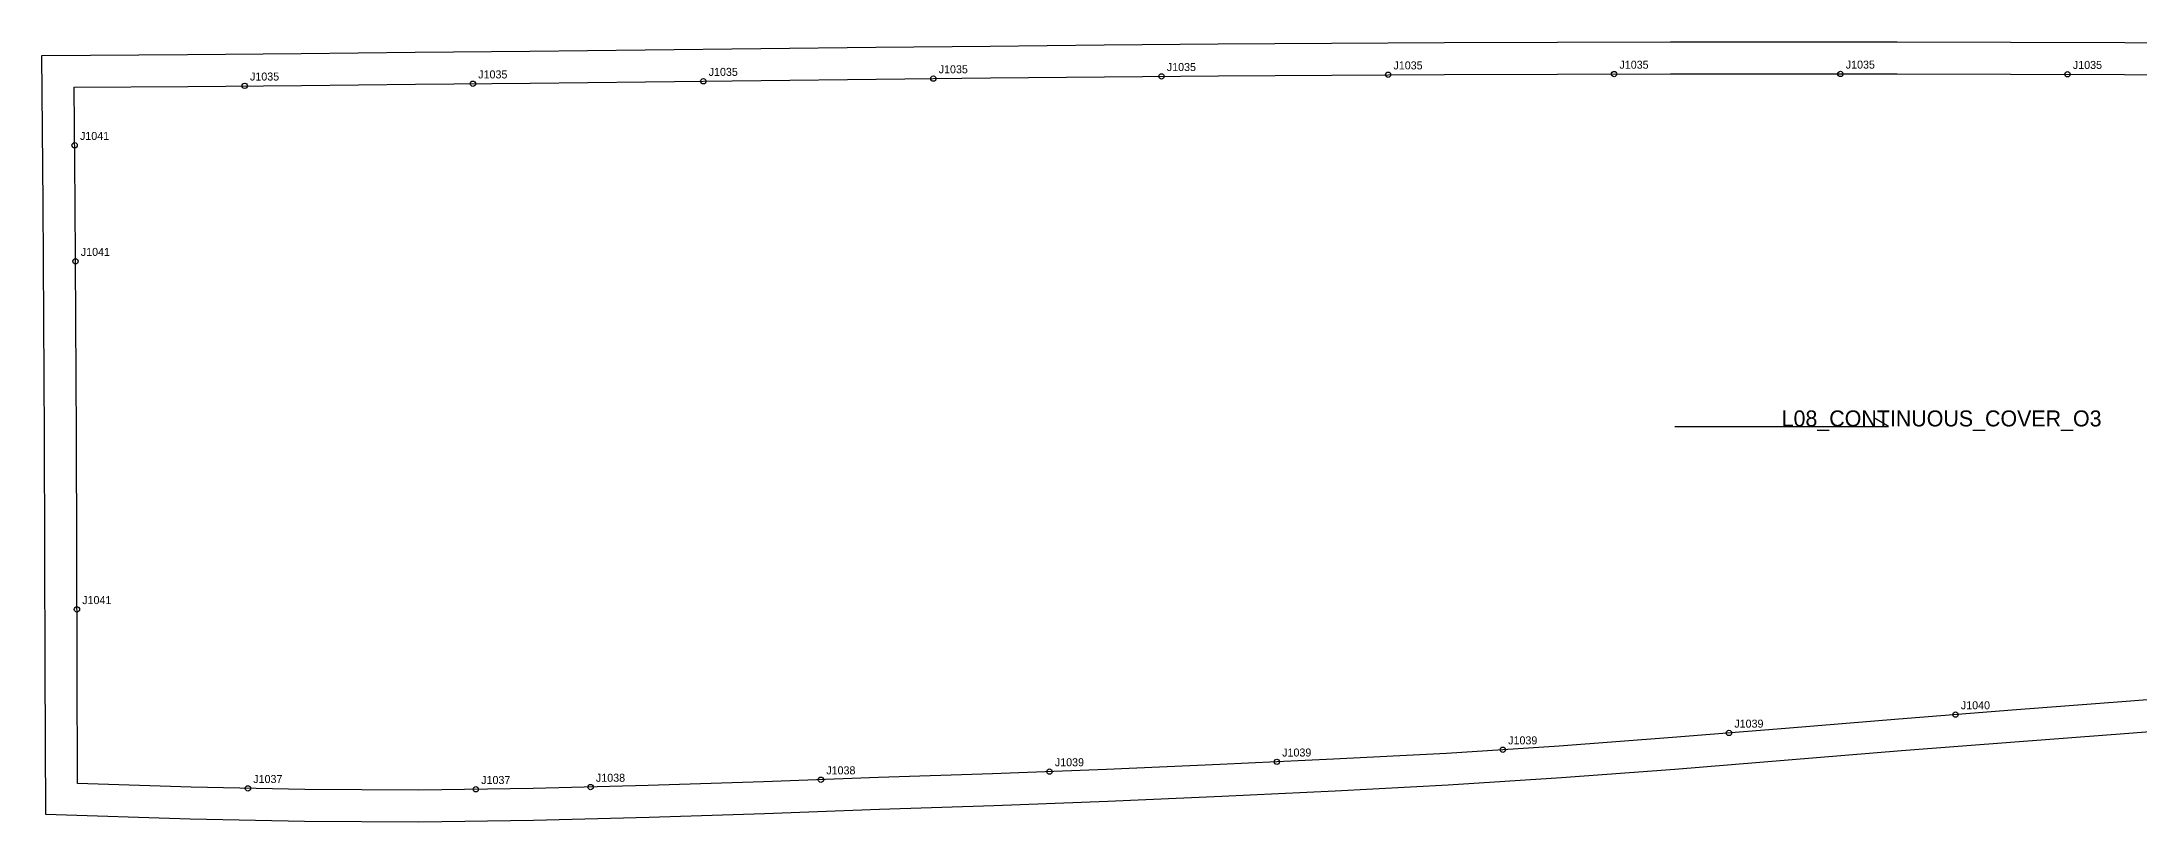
# Model space of a CAD drawing. Header units: millimetres. Extents: x -12 to 1394, y -276 to 17.
# Drawn here: x -12 to 774, y -276 to 17 of the extents above; entities that cross this region are included whole.
import ezdxf

# ---------------------------------------------------------------- set-up
doc = ezdxf.new("R2010")
doc.units = ezdxf.units.MM
for name, color, linetype in [('CUT', 1, 'Continuous'), ('GRAIN', 3, 'Continuous'), ('LABEL', 7, 'Continuous'), ('NOTCH', 2, 'Continuous'), ('SEW', 5, 'Continuous')]:
    doc.layers.add(name, color=color, linetype=linetype)

msp = doc.modelspace()

# ---------------------------------------------------------------- linework, layer by layer
at = {"layer": 'CUT'}
msp.add_lwpolyline([(813.35, -238.96), (770.35, -242.33), (727.59, -245.58), (685.09, -248.95), (642.65, -252.44), (600.17, -255.86), (557.67, -259.05), (515.17, -261.81), (472.73, -264), (430.24, -266.01), (387.54, -267.86), (344.75, -269.47), (301.96, -270.93), (258.87, -272.49), (215.56, -273.93), (172.27, -275.04), (129.21, -275.61), (86.3, -275.41), (43.51, -274.52), (-10.65, -272.75), (-10.93, -217.67), (-11.06, -174.11), (-11.19, -130.58), (-11.38, -87.07), (-11.65, -43.58), (-12.09, 11.9), (-12.09, 11.9), (42.48, 12.36), (85.15, 12.73), (127.9, 13.12), (170.84, 13.55), (214.08, 14.03), (257.42, 14.54), (300.59, 15.04), (343.43, 15.49), (386.22, 15.91), (428.91, 16.29), (471.4, 16.6), (513.77, 16.81), (556.16, 16.94), (598.57, 17), (641.01, 17.02), (683.48, 17.01), (726.03, 16.95), (768.82, 16.83), (811.76, 16.63)], dxfattribs=at)
at = {"layer": 'GRAIN'}
for p, q in [((680.2, -127.21), (675.2, -124.21)), ((600.2, -127.21), (680.2, -127.21))]:
    msp.add_line(p, q, dxfattribs=at)
at = {"layer": 'NOTCH'}
for centre in [(63.92, 0.54), (149.49, 1.33), (235.89, 2.28), (322.14, 3.26), (407.67, 4.1), (492.65, 4.71), (577.38, 4.97), (662.24, 5.01), (747.39, 4.89), (0.17, -21.75), (0.48, -65.25), (1.01, -195.85), (705.39, -235.3), (620.45, -242.19), (535.66, -248.46), (279.99, -259.72), (365.69, -256.67), (450.92, -253.02), (65.14, -262.96), (150.6, -263.33), (193.62, -262.49)]:
    msp.add_circle(centre, 1, dxfattribs=at)
at = {"layer": 'SEW'}
msp.add_lwpolyline([(812.37, -227), (769.43, -230.36), (726.66, -233.62), (684.13, -236.99), (641.67, -240.48), (599.24, -243.9), (556.84, -247.08), (514.48, -249.83), (472.14, -252.02), (429.7, -254.03), (387.06, -255.87), (344.32, -257.48), (301.54, -258.94), (258.45, -260.49), (215.2, -261.94), (172.04, -263.05), (129.16, -263.61), (86.46, -263.41), (43.83, -262.52), (1.29, -261.13), (1.07, -217.62), (0.94, -174.07), (0.81, -130.53), (0.62, -87.01), (0.35, -43.5), (0, 0), (42.58, 0.36), (85.26, 0.73), (128.02, 1.12), (170.96, 1.55), (214.22, 2.03), (257.56, 2.54), (300.72, 3.04), (343.55, 3.49), (386.33, 3.91), (429.01, 4.29), (471.48, 4.6), (513.82, 4.81), (556.18, 4.94), (598.58, 5), (641.01, 5.02), (683.47, 5.01), (726, 4.95), (768.77, 4.83), (811.71, 4.63)], dxfattribs=at)

# ---------------------------------------------------------------- texts
at = {"layer": 'LABEL'}
for s, height, p in [('J1035', 3, (324.14, 5.26)), ('J1035', 3, (409.67, 6.1)), ('J1035', 3, (494.65, 6.71)), ('J1035', 3, (579.38, 6.97)), ('J1035', 3, (664.24, 7.01)), ('J1035', 3, (749.39, 6.89)), ('J1035', 3, (65.92, 2.54)), ('J1035', 3, (151.49, 3.33)), ('J1035', 3, (237.89, 4.28)), ('J1041', 3, (2.17, -19.75)), ('J1041', 3, (2.48, -63.25)), ('L08_CONTINUOUS_COVER_O3', 6, (640.2, -127.21)), ('J1041', 3, (3.01, -193.85)), ('J1040', 3, (707.39, -233.3)), ('J1039', 3, (537.66, -246.46)), ('J1039', 3, (622.45, -240.19)), ('J1039', 3, (452.92, -251.02)), ('J1037', 3, (67.14, -260.96)), ('J1037', 3, (152.6, -261.33)), ('J1038', 3, (195.62, -260.49)), ('J1038', 3, (281.99, -257.72)), ('J1039', 3, (367.69, -254.67))]:
    msp.add_text(s, height=height, dxfattribs=at).set_placement(p)

doc.saveas('drawing.dxf')
